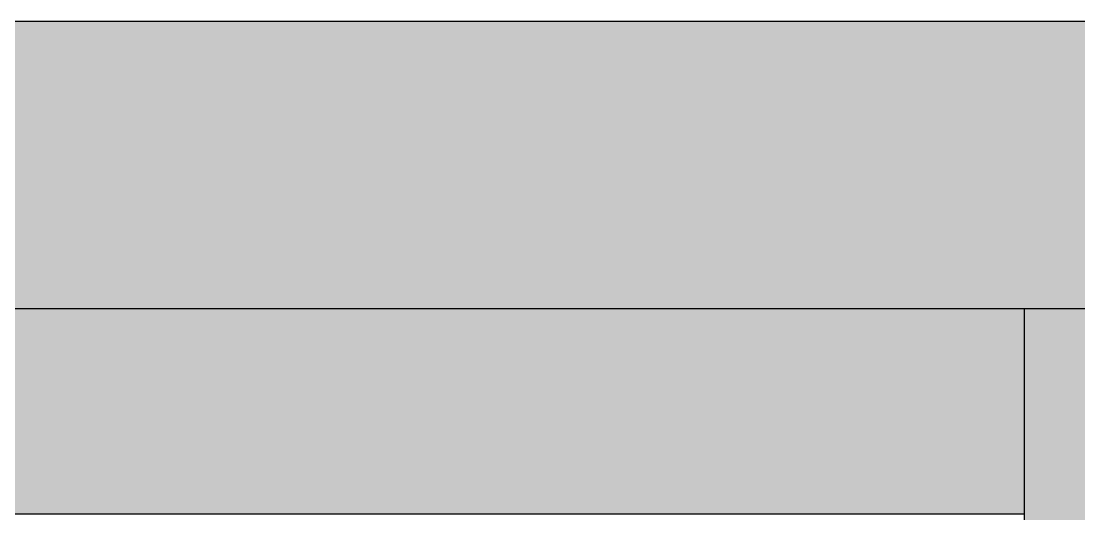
# Model space of a CAD drawing. Header units: millimetres. Extents: x 3409 to 3822, y 896 to 1108.
# Drawn here: x 3456.866 to 3458.925, y 1037.678 to 1038.638 of the extents above; entities that cross this region are included whole.
import ezdxf

# ---------------------------------------------------------------- set-up
doc = ezdxf.new("R2010")
doc.units = ezdxf.units.MM
for name, color, linetype in [('a-epipla', 8, 'Continuous'), ('a-toixoi', 5, 'Continuous'), ('toixoi_provolh', 150, 'Continuous')]:
    doc.layers.add(name, color=color, linetype=linetype)

msp = doc.modelspace()

# ---------------------------------------------------------------- hatches: boundary and pattern name
at = {"layer": 'a-epipla', "true_color": 0xc7c8ca}
h = msp.add_hatch(color=9, dxfattribs=at)
h.dxf.hatch_style = 1
h.paths.add_polyline_path([(3447.1192, 1038.6376), (3447.1192, 1038.0776), (3459.2192, 1038.0776), (3459.2192, 1038.6376)])
at = {"layer": 'toixoi_provolh', "true_color": 0xa7a8aa}
h = msp.add_hatch(color=253, dxfattribs=at)
h.dxf.hatch_style = 1
h.paths.add_polyline_path([(3452.0192, 1038.0776), (3449.0192, 1038.0776), (3449.0192, 1037.6776), (3452.0192, 1037.6776)])
h.paths.add_polyline_path([(3449.0192, 1038.0776), (3448.6192, 1038.0776), (3448.6192, 1035.0776), (3449.0192, 1035.0776)])
h.paths.add_polyline_path([(3455.4192, 1038.0776), (3452.4192, 1038.0776), (3452.4192, 1037.6776), (3455.4192, 1037.6776)])
h.paths.add_polyline_path([(3452.4192, 1038.0776), (3452.0192, 1038.0776), (3452.0192, 1037.6776), (3452.0192, 1035.0776), (3452.4192, 1035.0776)])
h.paths.add_polyline_path([(3458.8192, 1038.0776), (3455.8192, 1038.0776), (3455.8192, 1037.6776), (3458.8192, 1037.6776)])
h.paths.add_polyline_path([(3455.8192, 1038.0776), (3455.4192, 1038.0776), (3455.4192, 1037.6776), (3455.4192, 1035.0776), (3455.8192, 1035.0776)])
h.paths.add_polyline_path([(3459.2192, 1038.0776), (3458.8192, 1038.0776), (3458.8192, 1037.6776), (3458.8192, 1035.0776), (3459.2192, 1035.0776)])

# ---------------------------------------------------------------- linework, layer by layer
at = {"layer": 'a-toixoi'}
for p, q in [((3447.1192, 1038.6376), (3459.2192, 1038.6376)), ((3447.1192, 1038.0776), (3459.2192, 1038.0776))]:
    msp.add_line(p, q, dxfattribs=at)
at = {"layer": 'toixoi_provolh'}
for p, q in [((3458.8192, 1038.0776), (3458.8192, 1035.0776)), ((3455.8192, 1037.6776), (3458.8192, 1037.6776))]:
    msp.add_line(p, q, dxfattribs=at)

doc.saveas('drawing.dxf')
